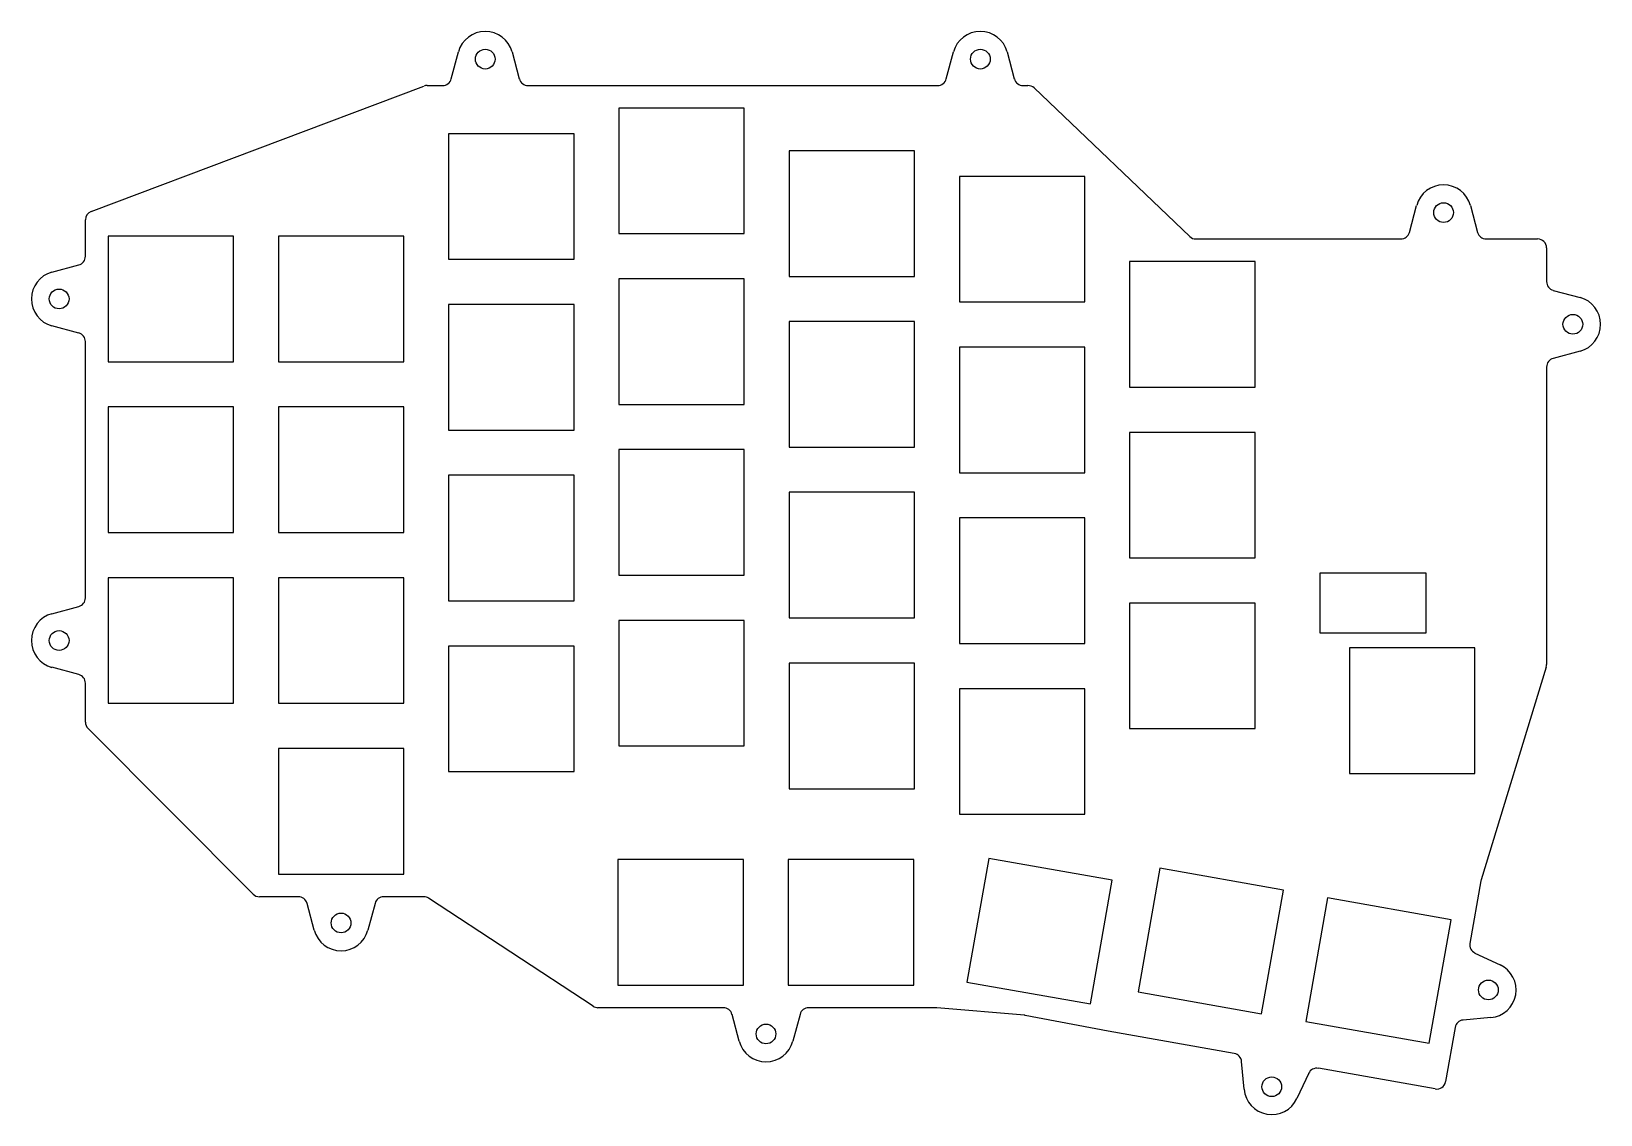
# Model space of a CAD drawing. Header units: millimetres. Extents: x -16 to 160, y -34 to 87.
import ezdxf

# ---------------------------------------------------------------- set-up
doc = ezdxf.new("R2010")
doc.units = ezdxf.units.MM

msp = doc.modelspace()

# ---------------------------------------------------------------- linework, layer by layer
for p, q in [((31.3, 81.7), (32.1, 84.7)), ((38.09, 84.7), (38.89, 81.7)), ((86.54, 81.7), (87.34, 84.7)), ((93.33, 84.7), (94.13, 81.7)), ((-8.88, 66.92), (28.25, 80.9)), ((28.61, 80.96), (30.33, 80.96)), ((39.86, 80.96), (85.57, 80.96)), ((95.1, 80.96), (95.65, 80.96)), ((96.34, 80.69), (113.71, 64.12)), ((64, 78.44), (50, 78.44)), ((50, 78.44), (50, 64.44)), ((64, 64.44), (64, 78.44)), ((45, 75.58), (31, 75.58)), ((31, 75.58), (31, 61.58)), ((45, 61.58), (45, 75.58)), ((83, 73.67), (69, 73.67)), ((69, 73.67), (69, 59.67)), ((83, 59.67), (83, 73.67)), ((102, 70.82), (88, 70.82)), ((88, 70.82), (88, 56.82)), ((102, 56.82), (102, 70.82)), ((138.23, 64.58), (139.03, 67.58)), ((145.02, 67.58), (145.82, 64.58)), ((-9.53, 61.91), (-9.53, 65.98)), ((7, 64.15), (-7, 64.15)), ((-7, 64.15), (-7, 50.15)), ((7, 50.15), (7, 64.15)), ((26, 64.15), (12, 64.15)), ((12, 64.15), (12, 50.15)), ((26, 50.15), (26, 64.15)), ((50, 64.44), (64, 64.44)), ((114.4, 63.84), (137.26, 63.84)), ((146.79, 63.84), (152.53, 63.84)), ((31, 61.58), (45, 61.58)), ((121, 61.32), (107, 61.32)), ((107, 61.32), (107, 47.32)), ((121, 47.32), (121, 61.32)), ((153.53, 62.84), (153.53, 59.08)), ((-13.26, 60.14), (-10.27, 60.95)), ((69, 59.67), (83, 59.67)), ((64, 59.39), (50, 59.39)), ((50, 59.39), (50, 45.39)), ((64, 45.39), (64, 59.39)), ((154.27, 58.11), (157.26, 57.31)), ((45, 56.53), (31, 56.53)), ((31, 56.53), (31, 42.53)), ((45, 42.53), (45, 56.53)), ((88, 56.82), (102, 56.82)), ((83, 54.62), (69, 54.62)), ((69, 54.62), (69, 40.62)), ((83, 40.62), (83, 54.62)), ((-10.27, 53.35), (-13.26, 54.16)), ((-9.53, 23.81), (-9.53, 52.39)), ((102, 51.77), (88, 51.77)), ((88, 51.77), (88, 37.77)), ((102, 37.77), (102, 51.77)), ((157.26, 51.32), (154.27, 50.52)), ((-7, 50.15), (7, 50.15)), ((12, 50.15), (26, 50.15)), ((153.53, 49.55), (153.53, 16.37)), ((107, 47.32), (121, 47.32)), ((7, 45.1), (-7, 45.1)), ((-7, 45.1), (-7, 31.1)), ((7, 31.1), (7, 45.1)), ((26, 45.1), (12, 45.1)), ((12, 45.1), (12, 31.1)), ((26, 31.1), (26, 45.1)), ((50, 45.39), (64, 45.39)), ((31, 42.53), (45, 42.53)), ((121, 42.27), (107, 42.27)), ((107, 42.27), (107, 28.27)), ((121, 28.27), (121, 42.27)), ((64, 40.34), (50, 40.34)), ((50, 40.34), (50, 26.34)), ((64, 26.34), (64, 40.34)), ((69, 40.62), (83, 40.62)), ((45, 37.48), (31, 37.48)), ((31, 37.48), (31, 23.48)), ((45, 23.48), (45, 37.48)), ((88, 37.77), (102, 37.77)), ((83, 35.58), (69, 35.58)), ((69, 35.58), (69, 21.57)), ((83, 21.57), (83, 35.58)), ((102, 32.72), (88, 32.72)), ((88, 32.72), (88, 18.72)), ((102, 18.72), (102, 32.72)), ((-7, 31.1), (7, 31.1)), ((12, 31.1), (26, 31.1)), ((107, 28.27), (121, 28.27)), ((50, 26.34), (64, 26.34)), ((140.08, 26.58), (128.22, 26.58)), ((128.22, 26.58), (128.22, 19.91)), ((140.08, 19.91), (140.08, 26.58)), ((7, 26.05), (-7, 26.05)), ((-7, 26.05), (-7, 12.05)), ((7, 12.05), (7, 26.05)), ((26, 26.05), (12, 26.05)), ((12, 26.05), (12, 12.05)), ((26, 12.05), (26, 26.05)), ((-13.26, 22.04), (-10.27, 22.85)), ((31, 23.48), (45, 23.48)), ((121, 23.22), (107, 23.22)), ((107, 23.22), (107, 9.22)), ((121, 9.22), (121, 23.22)), ((64, 21.29), (50, 21.29)), ((50, 21.29), (50, 7.29)), ((64, 7.29), (64, 21.29)), ((69, 21.57), (83, 21.57)), ((128.22, 19.91), (140.08, 19.91)), ((45, 18.43), (31, 18.43)), ((31, 18.43), (31, 4.43)), ((45, 4.43), (45, 18.43)), ((88, 18.72), (102, 18.72)), ((145.53, 18.22), (131.53, 18.22)), ((131.53, 18.22), (131.53, 4.22)), ((145.53, 4.22), (145.53, 18.22)), ((-10.27, 15.25), (-13.26, 16.06)), ((83, 16.52), (69, 16.52)), ((69, 16.52), (69, 2.52)), ((83, 2.52), (83, 16.52)), ((153.48, 16.07), (146.23, -7.64)), ((-9.53, 9.94), (-9.53, 14.29)), ((102, 13.67), (88, 13.67)), ((88, 13.67), (88, -0.33)), ((102, -0.33), (102, 13.67)), ((-7, 12.05), (7, 12.05)), ((12, 12.05), (26, 12.05)), ((9.18, -9.23), (-9.23, 9.23)), ((107, 9.22), (121, 9.22)), ((50, 7.29), (64, 7.29)), ((26, 7), (12, 7)), ((12, 7), (12, -7)), ((26, -7), (26, 7)), ((31, 4.43), (45, 4.43)), ((131.53, 4.22), (145.53, 4.22)), ((69, 2.52), (83, 2.52)), ((88, -0.33), (102, -0.33)), ((12, -7), (26, -7)), ((63.9, -5.38), (49.9, -5.38)), ((49.9, -5.38), (49.9, -19.38)), ((63.9, -19.38), (63.9, -5.38)), ((82.9, -5.38), (68.9, -5.38)), ((68.9, -5.38), (68.9, -19.38)), ((82.9, -19.38), (82.9, -5.38)), ((91.27, -5.27), (88.84, -19.06)), ((105.06, -7.7), (91.27, -5.27)), ((110.37, -6.36), (107.94, -20.14)), ((124.16, -8.79), (110.37, -6.36)), ((102.63, -21.49), (105.06, -7.7)), ((146.2, -7.75), (144.97, -14.73)), ((14.24, -9.53), (9.89, -9.53)), ((16.01, -13.26), (15.2, -10.27)), ((22.8, -10.27), (21.99, -13.26)), ((28.23, -9.53), (23.76, -9.53)), ((47.13, -21.74), (28.77, -9.69)), ((121.73, -22.58), (124.16, -8.79)), ((129.09, -9.66), (126.65, -23.44)), ((142.87, -12.09), (129.09, -9.66)), ((140.44, -25.87), (142.87, -12.09)), ((144.97, -14.73), (144.97, -14.73)), ((145.53, -15.81), (148.34, -17.12)), ((88.84, -19.06), (102.63, -21.49)), ((49.9, -19.38), (63.9, -19.38)), ((68.9, -19.38), (82.9, -19.38)), ((107.94, -20.14), (121.73, -22.58)), ((61.66, -21.91), (47.67, -21.91)), ((63.43, -25.64), (62.63, -22.65)), ((70.22, -22.65), (69.42, -25.64)), ((85.38, -21.91), (71.19, -21.91)), ((95.25, -22.76), (85.47, -21.91)), ((104.6, -24.54), (95.35, -22.77)), ((126.65, -23.44), (140.44, -25.87)), ((143.32, -24.11), (142.25, -30.16)), ((147.3, -23.02), (144.21, -23.29)), ((118.67, -27.02), (104.61, -24.54)), ((119.77, -31), (119.5, -27.92)), ((126.98, -29.23), (125.67, -32.04)), ((141.09, -30.97), (128.06, -28.67))]:
    msp.add_line(p, q)
for centre in [(35.09, 83.9), (90.34, 83.9), (142.03, 66.78), (-12.46, 57.15), (156.46, 54.32), (-12.46, 19.05), (19, -12.46), (147.03, -19.93), (66.42, -24.84), (122.86, -30.73)]:
    msp.add_circle(centre, 1.1)
for centre, radius, start, end in [((35.09, 83.9), 3.1, 375, 525), ((90.34, 83.9), 3.1, 375, 525), ((28.61, 79.96), 1, 90, 110.6318), ((30.33, 81.96), 1, 270, 345), ((39.86, 81.96), 1, 555, 630), ((85.57, 81.96), 1, 270, 345), ((95.1, 81.96), 1, 555, 630), ((95.65, 79.96), 1, 46.3518, 90), ((142.03, 66.78), 3.1, 375, 525), ((-8.53, 65.98), 1, 110.6318, 180), ((114.4, 64.84), 1, 226.3518, 270), ((137.26, 64.84), 1, 270, 345), ((146.79, 64.84), 1, 555, 630), ((152.53, 62.84), 1, 0, 90), ((-10.53, 61.91), 1, 285, 0), ((-12.46, 57.15), 3.1, 105, 255), ((154.53, 59.08), 1, 180, 255), ((156.46, 54.32), 3.1, 285, 75), ((-10.53, 52.39), 1, 0, 75), ((154.53, 49.55), 1, 105, 180), ((-10.53, 23.81), 1, 285, 0), ((-12.46, 19.05), 3.1, 105, 255), ((152.53, 16.37), 1, 342.9927, 0), ((-10.53, 14.29), 1, 0, 75), ((-8.53, 9.94), 1, 180, 224.9247), ((147.19, -7.93), 1, 162.9927, 170), ((9.89, -8.53), 1, 224.9247, 270), ((14.24, -10.53), 1, 15, 90), ((23.76, -10.53), 1, 90, 165), ((28.23, -10.53), 1, 56.6992, 90), ((19, -12.46), 3.1, 195, 345), ((145.96, -14.9), 1, 170.0256, 245), ((147.03, -19.93), 3.1, 275, 65), ((47.67, -20.91), 1, 236.6992, 270), ((61.66, -22.91), 1, 15, 90), ((71.19, -22.91), 1, 90, 165), ((85.38, -22.91), 1, 85.0479, 90), ((95.16, -23.75), 1, 79.2064, 85.0479), ((144.3, -24.28), 1, 95, 170), ((66.42, -24.84), 3.1, 195, 345), ((104.78, -23.55), 1, 259.2064, 260), ((118.5, -28), 1, 5, 80), ((127.88, -29.66), 1, 80, 155), ((122.86, -30.73), 3.1, 185, 335), ((141.27, -29.99), 1, 260, 350)]:
    msp.add_arc(centre, radius, start, end)

doc.saveas('drawing.dxf')
